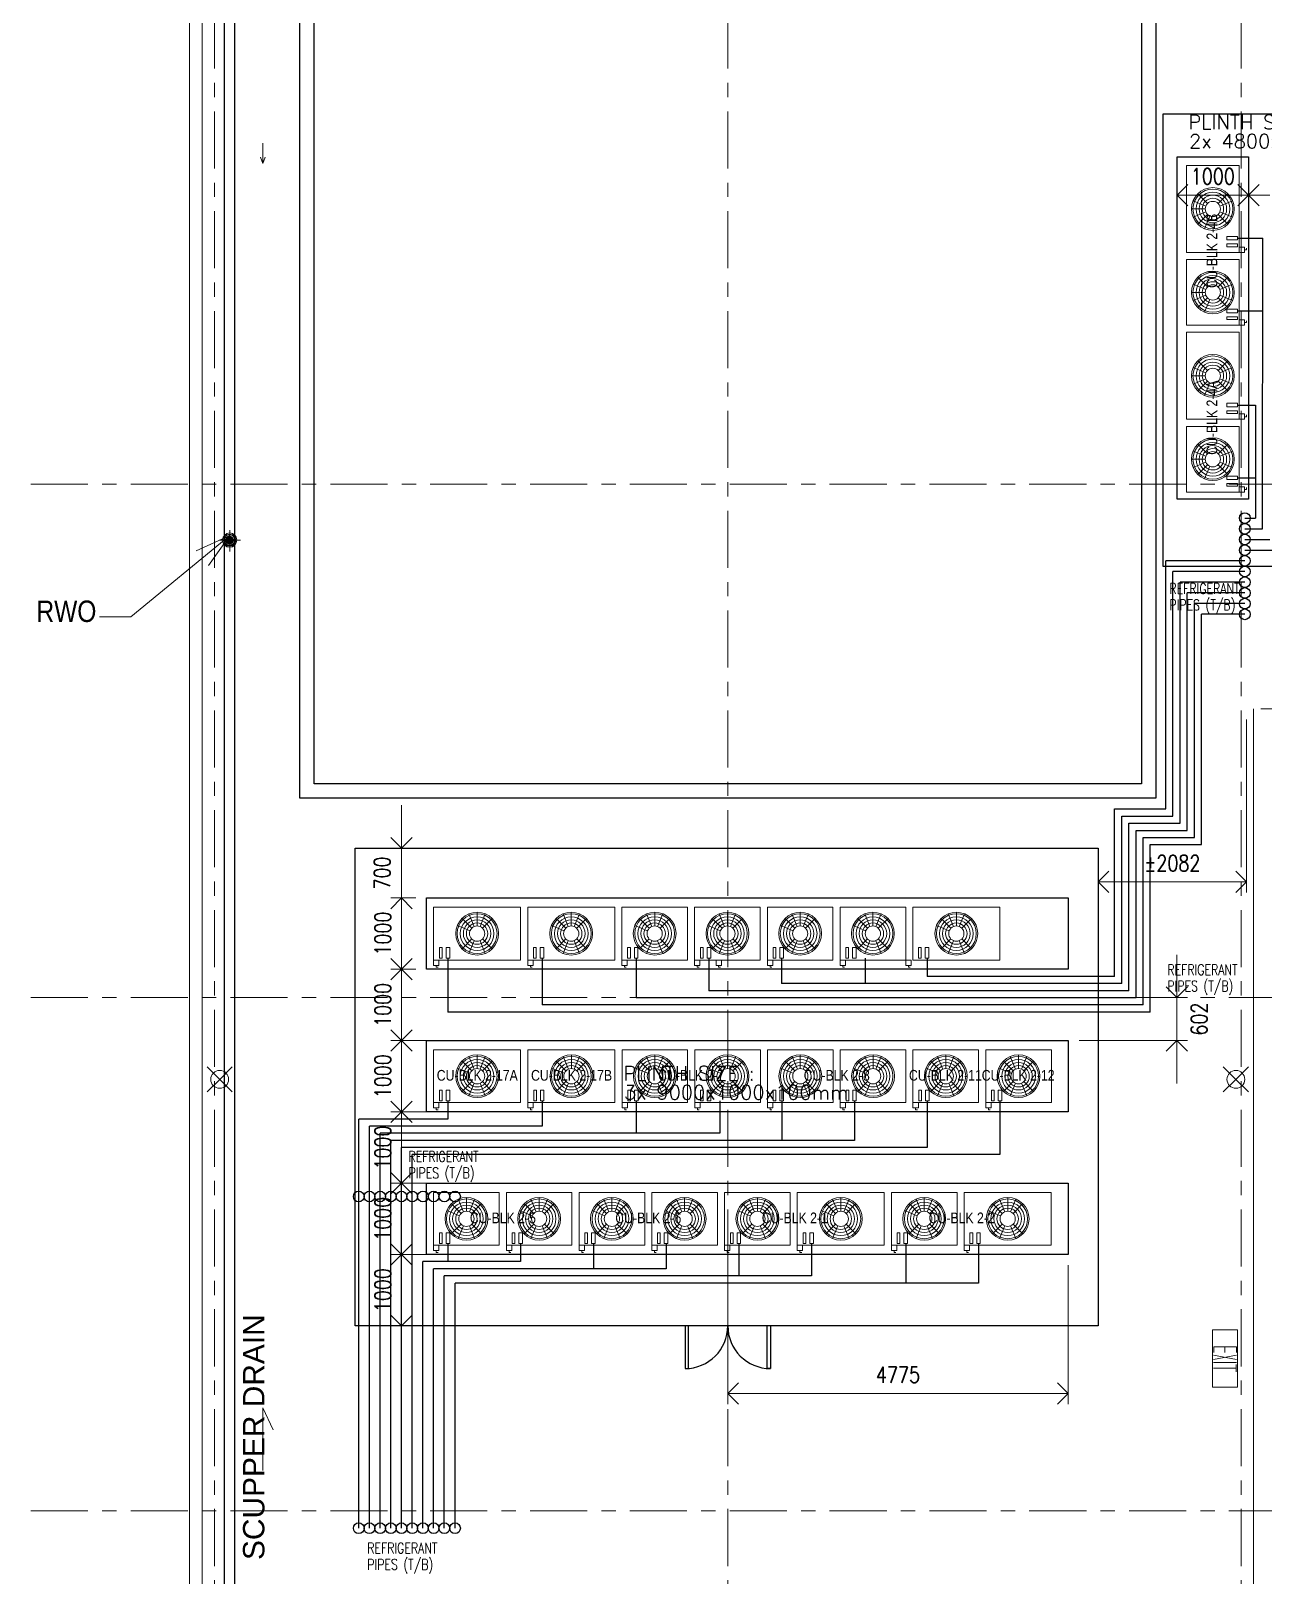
# Model space of a CAD drawing. Header units: millimetres. Extents: x 401980 to 1130603, y 21610 to 442280.
# Drawn here: x 910592 to 927884, y 111208 to 132878 of the extents above; entities that cross this region are included whole.
import ezdxf
from ezdxf.lldxf.tags import DXFTag

# ---------------------------------------------------------------- set-up
doc = ezdxf.new("R2010")
doc.units = ezdxf.units.MM
doc.header["$LTSCALE"] = 100
doc.linetypes.add('IDA - Grid Line', pattern=[14, 8, -2, 2, -2])
doc.linetypes.add('IDA - Hidden 2-1', pattern=[750, 500, -250])
for name, color, linetype, lineweight in [('A-_ANOT----_A', 8, 'Continuous', 9), ('A-_ANOT----_A-2', 8, 'Continuous', 25), ('A-_ANOTTEXT_T', 8, 'Continuous', 9), ('A-_DETA----_E-2', 8, 'Continuous', 9), ('A-_DETA----_E-4', 8, 'IDA - Hidden 2-1', 9), ('A-_DETA----_ED-1', 8, 'Continuous', 9), ('A-_FLOR----_E', 8, 'Continuous', 9), ('A-_GENM----_M-9', 8, 'Continuous', 9), ('A-_WALL----_E', 8, 'Continuous', 9), ('E-_LIGT----_E', 8, 'Continuous', 9), ('M-_SANIFIXR_E', 8, 'Continuous', 9), ('M-_WATR----_E', 8, 'Continuous', 9), ('M-_WATR----_E-1', 8, 'Continuous', 9), ('M-ACMV TEXT', 8, 'Continuous', 5), ('M-ACMV_Control Panel', 8, 'Continuous', 20), ('S-_ANOTGRID_E-1', 8, 'IDA - Grid Line', 9)]:
    doc.layers.add(name, color=color, linetype=linetype, lineweight=lineweight)
for name, color, linetype in [('E-P-Iso-DB', 1, 'Continuous'), ('FENCE LINE', 8, 'S-FENCE'), ('M-_ACON-MVEN-_N', 8, 'Continuous'), ('M-ACMV_Condensing Unit', 8, 'Continuous'), ('M-ACMV_Plinth', 5, 'Continuous'), ('M-ACMV_Ref Pipe', 134, '500-1-RP')]:
    doc.layers.add(name, color=color, linetype=linetype)
doc.styles.add('Arial Narrow', font='ARIALN.TTF', dxfattribs={"height": 250})
doc.styles.add('Arial Narrow_1', font='ARIALN.TTF', dxfattribs={"height": 90})
doc.styles.add('Arial_3', font='arial.ttf', dxfattribs={"height": 200})
doc.styles.add('ROMANS', font='romans', dxfattribs={"width": 0.75})
doc.styles.add('TITLE BLOCK$0$TB TXT', font='romans.shx')
doc.styles.add('TW_Romans', font='romans.shx', dxfattribs={"width": 0.8})
doc.linetypes.add('500-1-RP', pattern='A,0.75,-0.5,0.75,-0.5,0.75,-0.5,0.75,-1.7,["RP",Standard,S=1,R=0,X=-1,Y=-0.5],-1.7', length=7.9)
tags = doc.linetypes.add('S-FENCE', pattern='A,0.3,-0.1,["/",Standard,S=0.1,R=0,X=-0.05,Y=-0.05],-0.1', length=0.5).pattern_tags.tags
tags[15:16] = [DXFTag(74, 4), DXFTag(75, 0), DXFTag(340, '0'), DXFTag(46, 1.0), DXFTag(50, 0.0), DXFTag(44, 0.0), DXFTag(45, 0.0)]
tags[4:5] = [DXFTag(74, 4), DXFTag(75, 0), DXFTag(340, '0'), DXFTag(46, 1.0), DXFTag(50, 0.0), DXFTag(44, 0.0), DXFTag(45, 0.0)]

# ---------------------------------------------------------------- blocks, each defined once
blk = doc.blocks.new('_Open90')
at = {"color": 0, "linetype": 'ByBlock', "lineweight": -2}
for p, q in [((0, 0), (-1, 0)), ((-0.5, 0.5), (0, 0)), ((0, 0), (-0.5, -0.5))]:
    blk.add_line(p, q, dxfattribs=at)
blk = doc.blocks.new('Archi 3')
at = {"color": 8}
for p, q in [((913301, 184202), (913301, 104852)), ((913451, 104852), (913451, 184202)), ((914362, 122120), (914362, 171966)), ((926366, 171966), (926366, 122120)), ((914562, 122320), (914562, 171766)), ((926166, 171766), (926166, 122320)), ((926166, 122320), (914562, 122320)), ((926366, 122120), (914362, 122120))]:
    blk.add_line(p, q, dxfattribs=at)
at = {"layer": 'A-_ANOT----_A-2', "color": 8, "lineweight": 13}
for p, q in [((926666, 130961), (926666, 130426)), ((927666, 131061), (927666, 130426)), ((927666, 131061), (927666, 130426)), ((926966, 130576), (927366, 130576)), ((927839, 123371), (928877, 123371)), ((927639, 123221), (927639, 120793)), ((915790, 121718), (915790, 122018)), ((915989, 121418), (915640, 121418)), ((915790, 120718), (915790, 121418)), ((925557, 120521), (925557, 121093)), ((927339, 120943), (925857, 120943)), ((915989, 120718), (915640, 120718)), ((915989, 120718), (915640, 120718)), ((915790, 120418), (915790, 120018)), ((915790, 120418), (915790, 120118)), ((926662, 119621), (926662, 119921)), ((915989, 119718), (915640, 119718)), ((915989, 119718), (915640, 119718)), ((915790, 119418), (915790, 119018)), ((923132, 119321), (926812, 119321)), ((926662, 118718), (926662, 119321)), ((916139, 118718), (915640, 118718)), ((916139, 118718), (915640, 118718)), ((925289, 118718), (926812, 118718)), ((915790, 118418), (915790, 118018)), ((926662, 118418), (926662, 118118)), ((916139, 117718), (915640, 117718)), ((916139, 117718), (915640, 117718)), ((915790, 117418), (915790, 117018)), ((916139, 116718), (915640, 116718)), ((916139, 116718), (915640, 116718)), ((915790, 116418), (915790, 116018)), ((916139, 115718), (915640, 115718)), ((915989, 115718), (915640, 115718)), ((920364, 115568), (920364, 113619)), ((925139, 115568), (925139, 113619)), ((915790, 115418), (915790, 115018)), ((915989, 114718), (915640, 114718)), ((924839, 113769), (920664, 113769))]:
    blk.add_line(p, q, dxfattribs=at)
at = {"layer": 'A-_ANOTTEXT_T', "color": 8}
for p, q in [((913382, 125802), (911991, 124662)), ((913382, 125802), (911991, 124662)), ((913382, 125802), (912910, 125588)), ((913382, 125802), (912910, 125588)), ((913382, 125802), (913080, 125381)), ((913382, 125802), (913080, 125381)), ((911991, 124662), (911556, 124662)), ((911991, 124662), (911556, 124662))]:
    blk.add_line(p, q, dxfattribs=at)
at = {"layer": 'A-_DETA----_E-2', "color": 8}
blk.add_circle((913380, 125737), 100, dxfattribs=at)
blk.add_circle((913380, 125737), 100, dxfattribs=at)
at = {"layer": 'A-_DETA----_E-4', "color": 8}
for q in [(913843, 112689), (913987, 113261)]:
    blk.add_line((913843, 113569), q, dxfattribs=at)
blk.add_circle((913376, 125739), 75, dxfattribs=at)
blk.add_circle((913376, 125739), 75, dxfattribs=at)
at = {"layer": 'A-_DETA----_ED-1', "color": 8}
for p, q in [((913062, 118351), (913239, 118174)), ((913416, 118351), (913239, 118174)), ((927312, 118351), (927489, 118174)), ((927666, 118351), (927489, 118174)), ((913062, 117997), (913239, 118174)), ((913416, 117997), (913239, 118174)), ((927312, 117997), (927489, 118174)), ((927666, 117997), (927489, 118174)), ((927496, 114423), (927178, 114423)), ((927178, 114423), (927178, 114343)), ((927336, 114343), (927336, 114423)), ((927496, 114343), (927496, 114423)), ((927498, 114308), (927173, 114245)), ((927498, 114245), (927173, 114308)), ((927498, 114204), (927173, 114204)), ((927495, 114124), (927173, 114124)), ((927495, 114074), (927495, 114174))]:
    blk.add_line(p, q, dxfattribs=at)
for centre in [(913239, 118174), (927489, 118174)]:
    blk.add_circle(centre, 125, dxfattribs=at)
at = {"layer": 'A-_FLOR----_E', "color": 8}
for p, q in [((913300, 125662), (913300, 125812)), ((913300, 125812), (913450, 125812)), ((913300, 125662), (913300, 125812)), ((913300, 125812), (913450, 125812)), ((913450, 125662), (913300, 125662)), ((913450, 125662), (913300, 125662))]:
    blk.add_line(p, q, dxfattribs=at)
at = {"layer": 'A-_GENM----_M-9', "color": 8}
for p, q in [((913844, 131306), (913844, 131021)), ((913844, 131306), (913844, 131021)), ((913844, 131021), (913812, 131107)), ((913844, 131021), (913812, 131107)), ((913844, 131021), (913876, 131107)), ((913844, 131021), (913876, 131107))]:
    blk.add_line(p, q, dxfattribs=at)
at = {"layer": 'A-_WALL----_E', "color": 8}
for p, q in [((912814, 104646), (912814, 184396)), ((912994, 184246), (912994, 104796)), ((927734, 104796), (927734, 123371)), ((927839, 123371), (931714, 123371))]:
    blk.add_line(p, q, dxfattribs=at)
at = {"layer": 'E-_LIGT----_E', "color": 8}
for p, q in [((927161, 114659), (927511, 114659)), ((927161, 113859), (927161, 114659)), ((927511, 114659), (927511, 113859)), ((927511, 113859), (927161, 113859))]:
    blk.add_line(p, q, dxfattribs=at)
at = {"layer": 'FENCE LINE', "color": 8, "ltscale": 2500}
for p, q in [((930266, 131711), (926466, 131711)), ((926466, 131711), (926466, 125371)), ((926466, 125371), (930266, 125371)), ((915139, 121418), (925557, 121418)), ((915139, 114718), (915139, 121418)), ((925557, 121418), (925557, 114718)), ((925557, 114718), (915139, 114718))]:
    blk.add_line(p, q, dxfattribs=at)
at = {"layer": 'FENCE LINE', "color": 8}
for p, q in [((919764, 114718), (919764, 114118)), ((919814, 114118), (919814, 114718)), ((920914, 114118), (920914, 114718)), ((920964, 114718), (920964, 114118)), ((919764, 114118), (919814, 114118)), ((920964, 114118), (920914, 114118))]:
    blk.add_line(p, q, dxfattribs=at)
for centre, start, end in [((919764, 114718), 270, 0), ((920964, 114718), 180, 270)]:
    blk.add_arc(centre, 600, start, end, dxfattribs=at)
at = {"layer": 'M-_ACON-MVEN-_N', "color": 8, "linetype": 'ByBlock', "lineweight": 0, "ltscale": 100}
for p, q in [((927536, 129671), (926796, 129671)), ((926796, 129671), (926796, 128751)), ((927536, 129671), (927536, 128751)), ((926953, 129423), (927090, 129287)), ((927241, 129287), (927378, 129423)), ((926866, 129211), (927058, 129211)), ((926888, 129326), (927067, 129252)), ((927067, 129170), (926888, 129096)), ((927443, 129326), (927265, 129252)), ((927265, 129170), (927443, 129096)), ((926953, 128999), (927090, 129135)), ((927051, 128934), (927125, 129112)), ((927241, 129135), (927378, 128999)), ((927536, 128751), (926796, 128751)), ((927536, 127331), (926796, 127331)), ((926796, 127331), (926796, 126411)), ((927536, 127331), (927536, 126411)), ((926953, 127083), (927090, 126947)), ((927241, 126947), (927378, 127083)), ((926866, 126871), (927058, 126871)), ((926888, 126986), (927067, 126912)), ((927067, 126830), (926888, 126756)), ((926953, 126659), (927090, 126795)), ((927241, 126795), (927378, 126659)), ((927443, 126986), (927265, 126912)), ((927265, 126830), (927443, 126756)), ((927051, 126594), (927125, 126772)), ((927536, 126411), (926796, 126411)), ((919799, 120588), (918879, 120588)), ((918879, 119848), (918879, 120588)), ((919298, 120317), (919224, 120496)), ((919339, 120518), (919339, 120326)), ((919454, 120496), (919380, 120317)), ((919799, 119848), (919799, 120588)), ((920819, 120588), (919899, 120588)), ((919899, 119848), (919899, 120588)), ((920318, 120317), (920244, 120496)), ((920359, 120518), (920359, 120326)), ((920474, 120496), (920400, 120317)), ((920819, 119848), (920819, 120588)), ((921839, 120588), (920919, 120588)), ((920919, 119848), (920919, 120588)), ((921338, 120317), (921264, 120496)), ((921379, 120518), (921379, 120326)), ((921494, 120496), (921420, 120317)), ((921839, 119848), (921839, 120588)), ((922859, 120588), (921939, 120588)), ((921939, 119848), (921939, 120588)), ((922358, 120317), (922284, 120496)), ((922399, 120518), (922399, 120326)), ((922514, 120496), (922440, 120317)), ((922859, 119848), (922859, 120588)), ((919062, 120333), (919240, 120259)), ((919127, 120431), (919263, 120294)), ((919551, 120431), (919415, 120294)), ((920082, 120333), (920260, 120259)), ((920147, 120431), (920283, 120294)), ((920571, 120431), (920435, 120294)), ((921102, 120333), (921280, 120259)), ((921167, 120431), (921303, 120294)), ((921591, 120431), (921455, 120294)), ((922122, 120333), (922300, 120259)), ((922187, 120431), (922323, 120294)), ((922611, 120431), (922475, 120294)), ((919263, 120143), (919127, 120006)), ((919298, 120119), (919224, 119941)), ((919454, 119941), (919380, 120119)), ((919415, 120143), (919551, 120006)), ((920283, 120143), (920147, 120006)), ((920318, 120119), (920244, 119941)), ((920474, 119941), (920400, 120119)), ((920435, 120143), (920571, 120006)), ((921303, 120143), (921167, 120006)), ((921338, 120119), (921264, 119941)), ((921494, 119941), (921420, 120119)), ((921455, 120143), (921591, 120006)), ((922323, 120143), (922187, 120006)), ((922358, 120119), (922284, 119941)), ((922514, 119941), (922440, 120119)), ((922475, 120143), (922611, 120006)), ((919799, 119848), (918879, 119848)), ((920819, 119848), (919899, 119848)), ((921839, 119848), (920919, 119848)), ((922859, 119848), (921939, 119848)), ((919801, 118588), (918881, 118588)), ((918881, 117848), (918881, 118588)), ((919801, 117848), (919801, 118588)), ((920821, 118588), (919901, 118588)), ((919901, 117848), (919901, 118588)), ((920821, 117848), (920821, 118588)), ((921841, 118588), (920921, 118588)), ((920921, 117848), (920921, 118588)), ((921841, 117848), (921841, 118588)), ((922861, 118588), (921941, 118588)), ((921941, 117848), (921941, 118588)), ((922861, 117848), (922861, 118588)), ((923881, 118588), (922961, 118588)), ((922961, 117848), (922961, 118588)), ((923881, 117848), (923881, 118588)), ((924901, 118588), (923981, 118588)), ((923981, 117848), (923981, 118588)), ((924901, 117848), (924901, 118588)), ((919064, 118333), (919242, 118259)), ((919129, 118431), (919265, 118294)), ((919300, 118317), (919226, 118496)), ((919341, 118518), (919341, 118326)), ((919456, 118496), (919382, 118317)), ((919553, 118431), (919417, 118294)), ((920084, 118333), (920262, 118259)), ((920149, 118431), (920285, 118294)), ((920320, 118317), (920246, 118496)), ((920361, 118518), (920361, 118326)), ((920476, 118496), (920402, 118317)), ((920573, 118431), (920437, 118294)), ((921104, 118333), (921282, 118259)), ((921169, 118431), (921305, 118294)), ((921340, 118317), (921266, 118496)), ((921381, 118518), (921381, 118326)), ((921496, 118496), (921422, 118317)), ((921593, 118431), (921457, 118294)), ((922124, 118333), (922302, 118259)), ((922189, 118431), (922325, 118294)), ((922360, 118317), (922286, 118496)), ((922401, 118518), (922401, 118326)), ((922516, 118496), (922442, 118317)), ((922613, 118431), (922477, 118294)), ((923144, 118333), (923322, 118259)), ((923209, 118431), (923345, 118294)), ((923380, 118317), (923306, 118496)), ((923421, 118518), (923421, 118326)), ((923536, 118496), (923462, 118317)), ((923633, 118431), (923497, 118294)), ((924164, 118333), (924342, 118259)), ((924229, 118431), (924365, 118294)), ((924400, 118317), (924326, 118496)), ((924441, 118518), (924441, 118326)), ((924556, 118496), (924482, 118317)), ((924653, 118431), (924517, 118294)), ((919265, 118143), (919129, 118006)), ((919300, 118119), (919226, 117941)), ((919456, 117941), (919382, 118119)), ((919417, 118143), (919553, 118006)), ((920285, 118143), (920149, 118006)), ((920320, 118119), (920246, 117941)), ((920476, 117941), (920402, 118119)), ((920437, 118143), (920573, 118006)), ((921305, 118143), (921169, 118006)), ((921340, 118119), (921266, 117941)), ((921496, 117941), (921422, 118119)), ((921457, 118143), (921593, 118006)), ((922325, 118143), (922189, 118006)), ((922360, 118119), (922286, 117941)), ((922516, 117941), (922442, 118119)), ((922477, 118143), (922613, 118006)), ((923345, 118143), (923209, 118006)), ((923380, 118119), (923306, 117941)), ((923536, 117941), (923462, 118119)), ((923497, 118143), (923633, 118006)), ((924365, 118143), (924229, 118006)), ((924400, 118119), (924326, 117941)), ((924556, 117941), (924482, 118119)), ((924517, 118143), (924653, 118006)), ((919801, 117848), (918881, 117848)), ((920821, 117848), (919901, 117848)), ((921841, 117848), (920921, 117848)), ((922861, 117848), (921941, 117848)), ((923881, 117848), (922961, 117848)), ((924901, 117848), (923981, 117848)), ((917159, 116588), (916239, 116588)), ((916239, 115848), (916239, 116588)), ((916487, 116431), (916623, 116294)), ((916658, 116317), (916584, 116496)), ((916699, 116518), (916699, 116326)), ((916814, 116496), (916740, 116317)), ((916911, 116431), (916775, 116294)), ((917159, 115848), (917159, 116588)), ((918179, 116588), (917259, 116588)), ((917259, 115848), (917259, 116588)), ((917507, 116431), (917643, 116294)), ((917678, 116317), (917604, 116496)), ((917719, 116518), (917719, 116326)), ((917834, 116496), (917760, 116317)), ((917931, 116431), (917795, 116294)), ((918179, 115848), (918179, 116588)), ((919199, 116588), (918279, 116588)), ((918279, 115848), (918279, 116588)), ((918527, 116431), (918663, 116294)), ((918698, 116317), (918624, 116496)), ((918739, 116518), (918739, 116326)), ((918854, 116496), (918780, 116317)), ((918951, 116431), (918815, 116294)), ((919199, 115848), (919199, 116588)), ((920219, 116588), (919299, 116588)), ((919299, 115848), (919299, 116588)), ((919547, 116431), (919683, 116294)), ((919718, 116317), (919644, 116496)), ((919759, 116518), (919759, 116326)), ((919874, 116496), (919800, 116317)), ((919971, 116431), (919835, 116294)), ((920219, 115848), (920219, 116588)), ((921239, 116588), (920319, 116588)), ((920319, 115848), (920319, 116588)), ((920567, 116431), (920703, 116294)), ((920738, 116317), (920664, 116496)), ((920779, 116518), (920779, 116326)), ((920894, 116496), (920820, 116317)), ((920991, 116431), (920855, 116294)), ((921239, 115848), (921239, 116588)), ((923579, 116588), (922659, 116588)), ((922659, 115848), (922659, 116588)), ((922907, 116431), (923043, 116294)), ((923078, 116317), (923004, 116496)), ((923119, 116518), (923119, 116326)), ((923234, 116496), (923160, 116317)), ((923331, 116431), (923195, 116294)), ((923579, 115848), (923579, 116588)), ((916422, 116333), (916600, 116259)), ((917442, 116333), (917620, 116259)), ((918462, 116333), (918640, 116259)), ((919482, 116333), (919660, 116259)), ((920502, 116333), (920680, 116259)), ((922842, 116333), (923020, 116259)), ((916623, 116143), (916487, 116006)), ((916658, 116119), (916584, 115941)), ((916814, 115941), (916740, 116119)), ((916775, 116143), (916911, 116006)), ((917643, 116143), (917507, 116006)), ((917678, 116119), (917604, 115941)), ((917834, 115941), (917760, 116119)), ((917795, 116143), (917931, 116006)), ((918663, 116143), (918527, 116006)), ((918698, 116119), (918624, 115941)), ((918854, 115941), (918780, 116119)), ((918815, 116143), (918951, 116006)), ((919683, 116143), (919547, 116006)), ((919718, 116119), (919644, 115941)), ((919874, 115941), (919800, 116119)), ((919835, 116143), (919971, 116006)), ((920703, 116143), (920567, 116006)), ((920738, 116119), (920664, 115941)), ((920894, 115941), (920820, 116119)), ((920855, 116143), (920991, 116006)), ((923043, 116143), (922907, 116006)), ((923078, 116119), (923004, 115941)), ((923234, 115941), (923160, 116119)), ((923195, 116143), (923331, 116006)), ((917159, 115848), (916239, 115848)), ((918179, 115848), (917259, 115848)), ((919199, 115848), (918279, 115848)), ((920219, 115848), (919299, 115848)), ((921239, 115848), (920319, 115848)), ((923579, 115848), (922659, 115848))]:
    blk.add_line(p, q, dxfattribs=at)
at = {"layer": 'M-_ACON-MVEN-_N', "color": 8, "lineweight": 0}
for points in [[(927361, 128976), (927511, 128976), (927511, 128926), (927361, 128926)], [(927361, 128870), (927511, 128870), (927511, 128832), (927361, 128832)], [(927361, 126636), (927511, 126636), (927511, 126586), (927361, 126586)], [(927361, 126530), (927511, 126530), (927511, 126492), (927361, 126492)], [(918998, 120023), (918998, 119873), (918960, 119873), (918960, 120023)], [(919104, 120023), (919104, 119873), (919054, 119873), (919054, 120023)], [(920018, 120023), (920018, 119873), (919980, 119873), (919980, 120023)], [(920124, 120023), (920124, 119873), (920074, 119873), (920074, 120023)], [(921038, 120023), (921038, 119873), (921000, 119873), (921000, 120023)], [(921144, 120023), (921144, 119873), (921094, 119873), (921094, 120023)], [(922058, 120023), (922058, 119873), (922020, 119873), (922020, 120023)], [(922164, 120023), (922164, 119873), (922114, 119873), (922114, 120023)], [(919000, 118023), (919000, 117873), (918962, 117873), (918962, 118023)], [(919106, 118023), (919106, 117873), (919056, 117873), (919056, 118023)], [(920020, 118023), (920020, 117873), (919982, 117873), (919982, 118023)], [(920126, 118023), (920126, 117873), (920076, 117873), (920076, 118023)], [(921040, 118023), (921040, 117873), (921002, 117873), (921002, 118023)], [(921146, 118023), (921146, 117873), (921096, 117873), (921096, 118023)], [(922060, 118023), (922060, 117873), (922022, 117873), (922022, 118023)], [(922166, 118023), (922166, 117873), (922116, 117873), (922116, 118023)], [(923080, 118023), (923080, 117873), (923042, 117873), (923042, 118023)], [(923186, 118023), (923186, 117873), (923136, 117873), (923136, 118023)], [(924100, 118023), (924100, 117873), (924062, 117873), (924062, 118023)], [(924206, 118023), (924206, 117873), (924156, 117873), (924156, 118023)], [(916358, 116023), (916358, 115873), (916320, 115873), (916320, 116023)], [(916464, 116023), (916464, 115873), (916414, 115873), (916414, 116023)], [(917378, 116023), (917378, 115873), (917340, 115873), (917340, 116023)], [(917484, 116023), (917484, 115873), (917434, 115873), (917434, 116023)], [(918398, 116023), (918398, 115873), (918360, 115873), (918360, 116023)], [(918504, 116023), (918504, 115873), (918454, 115873), (918454, 116023)], [(919418, 116023), (919418, 115873), (919380, 115873), (919380, 116023)], [(919524, 116023), (919524, 115873), (919474, 115873), (919474, 116023)], [(920438, 116023), (920438, 115873), (920400, 115873), (920400, 116023)], [(920544, 116023), (920544, 115873), (920494, 115873), (920494, 116023)], [(922778, 116023), (922778, 115873), (922740, 115873), (922740, 116023)], [(922884, 116023), (922884, 115873), (922834, 115873), (922834, 116023)]]:
    blk.add_lwpolyline(points, close=True, dxfattribs=at)
at = {"layer": 'M-_ACON-MVEN-_N', "color": 8, "linetype": 'ByBlock', "lineweight": 0, "ltscale": 100}
for centre, radius in [((927166, 129211), 300), ((927166, 129211), 279), ((927166, 129211), 236), ((927166, 129211), 193), ((927166, 129211), 193), ((927166, 129211), 150), ((927166, 129211), 107), ((927166, 126871), 300), ((927166, 126871), 279), ((927166, 126871), 236), ((927166, 126871), 193), ((927166, 126871), 193), ((927166, 126871), 150), ((927166, 126871), 107), ((919339, 120218), 300), ((919339, 120218), 279), ((920359, 120218), 300), ((920359, 120218), 279), ((921379, 120218), 300), ((921379, 120218), 279), ((922399, 120218), 300), ((922399, 120218), 279), ((919339, 120218), 236), ((919339, 120218), 193), ((919339, 120218), 193), ((919339, 120218), 150), ((919339, 120218), 107), ((920359, 120218), 236), ((920359, 120218), 193), ((920359, 120218), 193), ((920359, 120218), 150), ((920359, 120218), 107), ((921379, 120218), 236), ((921379, 120218), 193), ((921379, 120218), 193), ((921379, 120218), 150), ((921379, 120218), 107), ((922399, 120218), 236), ((922399, 120218), 193), ((922399, 120218), 193), ((922399, 120218), 150), ((922399, 120218), 107), ((919341, 118218), 300), ((919341, 118218), 279), ((919341, 118218), 236), ((919341, 118218), 193), ((919341, 118218), 193), ((919341, 118218), 150), ((919341, 118218), 107), ((920361, 118218), 300), ((920361, 118218), 279), ((920361, 118218), 236), ((920361, 118218), 193), ((920361, 118218), 193), ((920361, 118218), 150), ((920361, 118218), 107), ((921381, 118218), 300), ((921381, 118218), 279), ((921381, 118218), 236), ((921381, 118218), 193), ((921381, 118218), 193), ((921381, 118218), 150), ((921381, 118218), 107), ((922401, 118218), 300), ((922401, 118218), 279), ((922401, 118218), 236), ((922401, 118218), 193), ((922401, 118218), 193), ((922401, 118218), 150), ((922401, 118218), 107), ((923421, 118218), 300), ((923421, 118218), 279), ((923421, 118218), 236), ((923421, 118218), 193), ((923421, 118218), 193), ((923421, 118218), 150), ((923421, 118218), 107), ((924441, 118218), 300), ((924441, 118218), 279), ((924441, 118218), 236), ((924441, 118218), 193), ((924441, 118218), 193), ((924441, 118218), 150), ((924441, 118218), 107), ((916699, 116218), 300), ((916699, 116218), 279), ((916699, 116218), 236), ((916699, 116218), 193), ((916699, 116218), 193), ((917719, 116218), 300), ((917719, 116218), 279), ((917719, 116218), 236), ((917719, 116218), 193), ((917719, 116218), 193), ((918739, 116218), 300), ((918739, 116218), 279), ((918739, 116218), 236), ((918739, 116218), 193), ((918739, 116218), 193), ((919759, 116218), 300), ((919759, 116218), 279), ((919759, 116218), 236), ((919759, 116218), 193), ((919759, 116218), 193), ((920779, 116218), 300), ((920779, 116218), 279), ((920779, 116218), 236), ((920779, 116218), 193), ((920779, 116218), 193), ((923119, 116218), 300), ((923119, 116218), 279), ((923119, 116218), 236), ((923119, 116218), 193), ((923119, 116218), 193), ((916699, 116218), 150), ((916699, 116218), 107), ((917719, 116218), 150), ((917719, 116218), 107), ((918739, 116218), 150), ((918739, 116218), 107), ((919759, 116218), 150), ((919759, 116218), 107), ((920779, 116218), 150), ((920779, 116218), 107), ((923119, 116218), 150), ((923119, 116218), 107)]:
    blk.add_circle(centre, radius, dxfattribs=at)
at = {"layer": 'M-_SANIFIXR_E', "color": 8}
for p, q in [((913300, 125662), (913300, 125812)), ((913300, 125812), (913450, 125812)), ((913300, 125662), (913300, 125812)), ((913300, 125812), (913450, 125812)), ((913429, 125749), (913442, 125749)), ((913429, 125749), (913442, 125749)), ((913442, 125724), (913429, 125724)), ((913442, 125724), (913429, 125724)), ((913442, 125749), (913442, 125724)), ((913442, 125749), (913442, 125724)), ((913450, 125662), (913300, 125662)), ((913450, 125662), (913300, 125662))]:
    blk.add_line(p, q, dxfattribs=at)
for centre in [(913330, 125737), (913330, 125737), (913331, 125748), (913331, 125748), (913331, 125726), (913331, 125726), (913336, 125760), (913336, 125760), (913336, 125714), (913336, 125714), (913342, 125737), (913342, 125737), (913343, 125769), (913343, 125769), (913343, 125705), (913343, 125705), (913345, 125749), (913345, 125749), (913345, 125724), (913345, 125724), (913352, 125776), (913352, 125776), (913352, 125760), (913352, 125760), (913352, 125714), (913352, 125714), (913352, 125698), (913352, 125698), (913355, 125737), (913355, 125737), (913361, 125751), (913361, 125751), (913361, 125723), (913361, 125723), (913363, 125767), (913363, 125767), (913363, 125707), (913363, 125707), (913364, 125780), (913364, 125780), (913364, 125693), (913364, 125693), (913370, 125742), (913370, 125742), (913370, 125732), (913370, 125732), (913375, 125782), (913375, 125782), (913375, 125769), (913375, 125769), (913375, 125757), (913375, 125757), (913375, 125717), (913375, 125717), (913375, 125704), (913375, 125704), (913375, 125692), (913375, 125692), (913380, 125742), (913380, 125742), (913380, 125732), (913380, 125732), (913386, 125780), (913386, 125780), (913386, 125693), (913386, 125693), (913387, 125767), (913387, 125767), (913387, 125707), (913387, 125707), (913389, 125751), (913389, 125751), (913389, 125723), (913389, 125723), (913395, 125737), (913395, 125737), (913398, 125776), (913398, 125776), (913398, 125760), (913398, 125760), (913398, 125714), (913398, 125714), (913398, 125698), (913398, 125698), (913405, 125749), (913405, 125749), (913405, 125724), (913405, 125724), (913407, 125769), (913407, 125769), (913407, 125737), (913407, 125737), (913407, 125705), (913407, 125705), (913414, 125760), (913414, 125760), (913414, 125714), (913414, 125714), (913419, 125748), (913419, 125748), (913419, 125726), (913419, 125726), (913420, 125737), (913420, 125737)]:
    blk.add_circle(centre, 5, dxfattribs=at)
for centre, radius, start, end in [((913320, 125737), 12.5, 83.475, 276.525), ((913320, 125737), 12.5, 83.475, 276.525), ((913375, 125737), 55, 13.1366, 166.95), ((913375, 125737), 55, 13.1366, 166.95), ((913375, 125737), 55, 193.05, 346.8634), ((913375, 125737), 55, 193.05, 346.8634)]:
    blk.add_arc(centre, radius, start, end, dxfattribs=at)
at = {"layer": 'M-_WATR----_E', "color": 8}
for p, q in [((913230, 125734), (913530, 125734)), ((913230, 125734), (913530, 125734)), ((913380, 125876), (913380, 125576)), ((913380, 125876), (913380, 125576))]:
    blk.add_line(p, q, dxfattribs=at)
at = {"layer": 'M-_WATR----_E-1', "color": 8}
for start, end in [(0, 180), (0, 180), (180, 0), (180, 0)]:
    blk.add_arc((913380, 125734), 84.1, start, end, dxfattribs=at)
at = {"layer": 'M-ACMV_Condensing Unit', "color": 8, "linetype": 'ByBlock', "lineweight": 0, "ltscale": 100}
for p, q in [((927536, 130991), (926796, 130991)), ((926796, 130991), (926796, 129771)), ((927536, 130991), (927536, 129771)), ((926888, 130496), (927067, 130422)), ((926953, 130593), (927090, 130457)), ((927241, 130457), (927378, 130593)), ((927443, 130496), (927265, 130422)), ((926866, 130381), (927058, 130381)), ((927067, 130340), (926888, 130266)), ((926953, 130169), (927090, 130305)), ((927051, 130104), (927125, 130282)), ((927241, 130305), (927378, 130169)), ((927265, 130340), (927443, 130266)), ((927536, 129771), (926796, 129771)), ((927536, 128651), (926796, 128651)), ((926796, 128651), (926796, 127431)), ((927536, 128651), (927536, 127431)), ((926888, 128156), (927067, 128082)), ((926953, 128253), (927090, 128117)), ((927241, 128117), (927378, 128253)), ((927443, 128156), (927265, 128082)), ((926866, 128041), (927058, 128041)), ((927067, 128000), (926888, 127926)), ((926953, 127829), (927090, 127965)), ((927051, 127764), (927125, 127942)), ((927241, 127965), (927378, 127829)), ((927265, 128000), (927443, 127926)), ((927536, 127431), (926796, 127431)), ((917459, 120588), (916239, 120588)), ((916239, 119848), (916239, 120588)), ((916808, 120317), (916734, 120496)), ((916849, 120518), (916849, 120326)), ((916964, 120496), (916890, 120317)), ((917459, 119848), (917459, 120588)), ((918779, 120588), (917559, 120588)), ((917559, 119848), (917559, 120588)), ((918128, 120317), (918054, 120496)), ((918169, 120518), (918169, 120326)), ((918284, 120496), (918210, 120317)), ((918779, 119848), (918779, 120588)), ((924179, 120588), (922959, 120588)), ((922959, 119848), (922959, 120588)), ((923528, 120317), (923454, 120496)), ((923569, 120518), (923569, 120326)), ((923684, 120496), (923610, 120317)), ((924179, 119848), (924179, 120588)), ((916572, 120333), (916750, 120259)), ((916637, 120431), (916773, 120294)), ((917061, 120431), (916925, 120294)), ((917892, 120333), (918070, 120259)), ((917957, 120431), (918093, 120294)), ((918381, 120431), (918245, 120294)), ((923292, 120333), (923470, 120259)), ((923357, 120431), (923493, 120294)), ((923781, 120431), (923645, 120294)), ((916773, 120143), (916637, 120006)), ((916808, 120119), (916734, 119941)), ((916964, 119941), (916890, 120119)), ((916925, 120143), (917061, 120006)), ((918093, 120143), (917957, 120006)), ((918128, 120119), (918054, 119941)), ((918284, 119941), (918210, 120119)), ((918245, 120143), (918381, 120006)), ((923493, 120143), (923357, 120006)), ((923528, 120119), (923454, 119941)), ((923684, 119941), (923610, 120119)), ((923645, 120143), (923781, 120006)), ((917459, 119848), (916239, 119848)), ((918779, 119848), (917559, 119848)), ((924179, 119848), (922959, 119848)), ((917459, 118588), (916239, 118588)), ((916239, 117848), (916239, 118588)), ((917459, 117848), (917459, 118588)), ((918781, 118588), (917561, 118588)), ((917561, 117848), (917561, 118588)), ((918781, 117848), (918781, 118588)), ((916572, 118333), (916750, 118259)), ((916637, 118431), (916773, 118294)), ((916808, 118317), (916734, 118496)), ((916849, 118518), (916849, 118326)), ((916964, 118496), (916890, 118317)), ((917061, 118431), (916925, 118294)), ((917894, 118333), (918072, 118259)), ((917959, 118431), (918095, 118294)), ((918130, 118317), (918056, 118496)), ((918171, 118518), (918171, 118326)), ((918286, 118496), (918212, 118317)), ((918383, 118431), (918247, 118294)), ((916773, 118143), (916637, 118006)), ((916808, 118119), (916734, 117941)), ((916964, 117941), (916890, 118119)), ((916925, 118143), (917061, 118006)), ((918095, 118143), (917959, 118006)), ((918130, 118119), (918056, 117941)), ((918286, 117941), (918212, 118119)), ((918247, 118143), (918383, 118006)), ((917459, 117848), (916239, 117848)), ((918781, 117848), (917561, 117848)), ((922559, 116588), (921339, 116588)), ((921339, 115848), (921339, 116588)), ((921737, 116431), (921873, 116294)), ((921908, 116317), (921834, 116496)), ((921949, 116518), (921949, 116326)), ((922064, 116496), (921990, 116317)), ((922161, 116431), (922025, 116294)), ((922559, 115848), (922559, 116588)), ((924899, 116588), (923679, 116588)), ((923679, 115848), (923679, 116588)), ((924077, 116431), (924213, 116294)), ((924248, 116317), (924174, 116496)), ((924289, 116518), (924289, 116326)), ((924404, 116496), (924330, 116317)), ((924501, 116431), (924365, 116294)), ((924899, 115848), (924899, 116588)), ((921672, 116333), (921850, 116259)), ((924012, 116333), (924190, 116259)), ((921873, 116143), (921737, 116006)), ((921908, 116119), (921834, 115941)), ((922064, 115941), (921990, 116119)), ((922025, 116143), (922161, 116006)), ((924213, 116143), (924077, 116006)), ((924248, 116119), (924174, 115941)), ((924404, 115941), (924330, 116119)), ((924365, 116143), (924501, 116006)), ((922559, 115848), (921339, 115848)), ((924899, 115848), (923679, 115848))]:
    blk.add_line(p, q, dxfattribs=at)
at = {"layer": 'M-ACMV_Condensing Unit', "color": 8, "lineweight": 0}
for points in [[(927361, 129996), (927511, 129996), (927511, 129946), (927361, 129946)], [(927361, 129890), (927511, 129890), (927511, 129852), (927361, 129852)], [(927361, 127656), (927511, 127656), (927511, 127606), (927361, 127606)], [(927361, 127550), (927511, 127550), (927511, 127512), (927361, 127512)], [(916358, 120023), (916358, 119873), (916320, 119873), (916320, 120023)], [(916464, 120023), (916464, 119873), (916414, 119873), (916414, 120023)], [(917678, 120023), (917678, 119873), (917640, 119873), (917640, 120023)], [(917784, 120023), (917784, 119873), (917734, 119873), (917734, 120023)], [(923078, 120023), (923078, 119873), (923040, 119873), (923040, 120023)], [(923184, 120023), (923184, 119873), (923134, 119873), (923134, 120023)], [(916358, 118023), (916358, 117873), (916320, 117873), (916320, 118023)], [(916464, 118023), (916464, 117873), (916414, 117873), (916414, 118023)], [(917680, 118023), (917680, 117873), (917642, 117873), (917642, 118023)], [(917786, 118023), (917786, 117873), (917736, 117873), (917736, 118023)], [(921458, 116023), (921458, 115873), (921420, 115873), (921420, 116023)], [(921564, 116023), (921564, 115873), (921514, 115873), (921514, 116023)], [(923798, 116023), (923798, 115873), (923760, 115873), (923760, 116023)], [(923904, 116023), (923904, 115873), (923854, 115873), (923854, 116023)]]:
    blk.add_lwpolyline(points, close=True, dxfattribs=at)
at = {"layer": 'M-ACMV_Condensing Unit', "color": 8, "linetype": 'ByBlock', "lineweight": 0, "ltscale": 100}
for centre, radius in [((927166, 130381), 300), ((927166, 130381), 279), ((927166, 130381), 236), ((927166, 130381), 193), ((927166, 130381), 193), ((927166, 130381), 150), ((927166, 130381), 107), ((927166, 128041), 300), ((927166, 128041), 279), ((927166, 128041), 236), ((927166, 128041), 193), ((927166, 128041), 193), ((927166, 128041), 150), ((927166, 128041), 107), ((916849, 120218), 300), ((916849, 120218), 279), ((918169, 120218), 300), ((918169, 120218), 279), ((923569, 120218), 300), ((923569, 120218), 279), ((916849, 120218), 236), ((916849, 120218), 193), ((916849, 120218), 193), ((916849, 120218), 150), ((916849, 120218), 107), ((918169, 120218), 236), ((918169, 120218), 193), ((918169, 120218), 193), ((918169, 120218), 150), ((918169, 120218), 107), ((923569, 120218), 236), ((923569, 120218), 193), ((923569, 120218), 193), ((923569, 120218), 150), ((923569, 120218), 107), ((916849, 118218), 300), ((916849, 118218), 279), ((916849, 118218), 236), ((916849, 118218), 193), ((916849, 118218), 193), ((916849, 118218), 150), ((916849, 118218), 107), ((918171, 118218), 300), ((918171, 118218), 279), ((918171, 118218), 236), ((918171, 118218), 193), ((918171, 118218), 193), ((918171, 118218), 150), ((918171, 118218), 107), ((921949, 116218), 300), ((921949, 116218), 279), ((921949, 116218), 236), ((921949, 116218), 193), ((921949, 116218), 193), ((924289, 116218), 300), ((924289, 116218), 279), ((924289, 116218), 236), ((924289, 116218), 193), ((924289, 116218), 193), ((921949, 116218), 150), ((921949, 116218), 107), ((924289, 116218), 150), ((924289, 116218), 107)]:
    blk.add_circle(centre, radius, dxfattribs=at)
at = {"layer": 'M-ACMV_Control Panel', "color": 8, "lineweight": 0}
for points in [[(927536, 129846), (927536, 129771), (927611, 129771), (927611, 129846)], [(927536, 128826), (927536, 128751), (927611, 128751), (927611, 128826)], [(927536, 127506), (927536, 127431), (927611, 127431), (927611, 127506)], [(927536, 126486), (927536, 126411), (927611, 126411), (927611, 126486)], [(916314, 119848), (916239, 119848), (916239, 119773), (916314, 119773)], [(917634, 119848), (917559, 119848), (917559, 119773), (917634, 119773)], [(918954, 119848), (918879, 119848), (918879, 119773), (918954, 119773)], [(919974, 119848), (919899, 119848), (919899, 119773), (919974, 119773)], [(920274, 119848), (920199, 119848), (920199, 119773), (920274, 119773)], [(920994, 119848), (920919, 119848), (920919, 119773), (920994, 119773)], [(922014, 119848), (921939, 119848), (921939, 119773), (922014, 119773)], [(922934, 119848), (922859, 119848), (922859, 119773), (922934, 119773)], [(916314, 117848), (916239, 117848), (916239, 117773), (916314, 117773)], [(917636, 117848), (917561, 117848), (917561, 117773), (917636, 117773)], [(918956, 117848), (918881, 117848), (918881, 117773), (918956, 117773)], [(919976, 117848), (919901, 117848), (919901, 117773), (919976, 117773)], [(920996, 117848), (920921, 117848), (920921, 117773), (920996, 117773)], [(922016, 117848), (921941, 117848), (921941, 117773), (922016, 117773)], [(923036, 117848), (922961, 117848), (922961, 117773), (923036, 117773)], [(924056, 117848), (923981, 117848), (923981, 117773), (924056, 117773)], [(916314, 115848), (916239, 115848), (916239, 115773), (916314, 115773)], [(917334, 115848), (917259, 115848), (917259, 115773), (917334, 115773)], [(918354, 115848), (918279, 115848), (918279, 115773), (918354, 115773)], [(919374, 115848), (919299, 115848), (919299, 115773), (919374, 115773)], [(920394, 115848), (920319, 115848), (920319, 115773), (920394, 115773)], [(921414, 115848), (921339, 115848), (921339, 115773), (921414, 115773)], [(922734, 115848), (922659, 115848), (922659, 115773), (922734, 115773)], [(923754, 115848), (923679, 115848), (923679, 115773), (923754, 115773)]]:
    blk.add_lwpolyline(points, close=True, dxfattribs=at)
for points in [[(927611, 129808), (927636, 129808), (927636, 129833)], [(927611, 128788), (927636, 128788), (927636, 128813)], [(927611, 127468), (927636, 127468), (927636, 127493)], [(927611, 126448), (927636, 126448), (927636, 126473)], [(916276, 119773), (916276, 119748), (916301, 119748)], [(917596, 119773), (917596, 119748), (917621, 119748)], [(918916, 119773), (918916, 119748), (918941, 119748)], [(919936, 119773), (919936, 119748), (919961, 119748)], [(920236, 119773), (920236, 119748), (920261, 119748)], [(920956, 119773), (920956, 119748), (920981, 119748)], [(921976, 119773), (921976, 119748), (922001, 119748)], [(922896, 119773), (922896, 119748), (922921, 119748)], [(916276, 117773), (916276, 117748), (916301, 117748)], [(917598, 117773), (917598, 117748), (917623, 117748)], [(918918, 117773), (918918, 117748), (918943, 117748)], [(919938, 117773), (919938, 117748), (919963, 117748)], [(920958, 117773), (920958, 117748), (920983, 117748)], [(921978, 117773), (921978, 117748), (922003, 117748)], [(922998, 117773), (922998, 117748), (923023, 117748)], [(924018, 117773), (924018, 117748), (924043, 117748)], [(916276, 115773), (916276, 115748), (916301, 115748)], [(917296, 115773), (917296, 115748), (917321, 115748)], [(918316, 115773), (918316, 115748), (918341, 115748)], [(919336, 115773), (919336, 115748), (919361, 115748)], [(920356, 115773), (920356, 115748), (920381, 115748)], [(921376, 115773), (921376, 115748), (921401, 115748)], [(922696, 115773), (922696, 115748), (922721, 115748)], [(923716, 115773), (923716, 115748), (923741, 115748)]]:
    blk.add_lwpolyline(points, dxfattribs=at)
at = {"layer": 'M-ACMV_Plinth', "color": 8}
for p, q in [((926666, 126311), (926666, 131111)), ((926666, 131111), (927666, 131111)), ((926666, 126311), (926666, 131111)), ((926666, 131111), (927666, 131111)), ((927666, 131111), (927666, 126311)), ((927666, 131111), (927666, 126311)), ((927666, 126311), (926666, 126311)), ((927666, 126311), (926666, 126311)), ((916139, 120718), (925139, 120718)), ((916139, 119718), (916139, 120718)), ((916139, 120718), (925139, 120718)), ((916139, 119718), (916139, 120718)), ((925139, 120718), (925139, 119718)), ((925139, 120718), (925139, 119718)), ((925139, 119718), (916139, 119718)), ((925139, 119718), (916139, 119718)), ((916139, 118718), (925139, 118718)), ((916139, 117718), (916139, 118718)), ((916139, 118718), (925139, 118718)), ((916139, 117718), (916139, 118718)), ((925139, 118718), (925139, 117718)), ((925139, 118718), (925139, 117718)), ((925139, 117718), (916139, 117718)), ((925139, 117718), (916139, 117718)), ((916139, 116718), (925139, 116718)), ((916139, 115718), (916139, 116718)), ((916139, 116718), (925139, 116718)), ((916139, 115718), (916139, 116718)), ((925139, 116718), (925139, 115718)), ((925139, 116718), (925139, 115718)), ((925139, 115718), (916139, 115718)), ((925139, 115718), (916139, 115718))]:
    blk.add_line(p, q, dxfattribs=at)
at = {"layer": 'M-ACMV_Ref Pipe', "color": 8, "ltscale": 0.25}
for p, q in [((927511, 129971), (927866, 129971)), ((927864, 125896), (927866, 129971)), ((927511, 128951), (927866, 128951)), ((927511, 127631), (927766, 127631)), ((927766, 127631), (927766, 126046)), ((927511, 126611), (927766, 126611)), ((927614, 126046), (927766, 126046)), ((927614, 125896), (927864, 125896)), ((927614, 125746), (927966, 125746)), ((927614, 125596), (928066, 125596)), ((926507, 121966), (926507, 125446)), ((927614, 125446), (926507, 125446)), ((926607, 121866), (926607, 125296)), ((927614, 125296), (926607, 125296)), ((926707, 121766), (926707, 125146)), ((927614, 125146), (926707, 125146)), ((926807, 121666), (926807, 124996)), ((927614, 124996), (926807, 124996)), ((926907, 121566), (926907, 124846)), ((927614, 124846), (926907, 124846)), ((927007, 121466), (927007, 124696)), ((927614, 124696), (927007, 124696)), ((925789, 119618), (925789, 121966)), ((925789, 121966), (926507, 121966)), ((925889, 119518), (925889, 121866)), ((925889, 121866), (926607, 121866)), ((925989, 119418), (925989, 121766)), ((925989, 121766), (926707, 121766)), ((926089, 119318), (926089, 121666)), ((926089, 121666), (926807, 121666)), ((926189, 119218), (926189, 121566)), ((926189, 121566), (926907, 121566)), ((926289, 119118), (926289, 121466)), ((926289, 121466), (927007, 121466)), ((916439, 119873), (916439, 119118)), ((917759, 119873), (917759, 119218)), ((919079, 119873), (919079, 119318)), ((920099, 119873), (920099, 119418)), ((921119, 119873), (921119, 119518)), ((922289, 119873), (922289, 119518)), ((923159, 119873), (923159, 119618)), ((925989, 119418), (920099, 119418)), ((925889, 119518), (921119, 119518)), ((925789, 119618), (923159, 119618)), ((926189, 119218), (917759, 119218)), ((926089, 119318), (919079, 119318)), ((926289, 119118), (916439, 119118)), ((916439, 117873), (916439, 117618)), ((917761, 117873), (917761, 117518)), ((919081, 117873), (919081, 117418)), ((920251, 117873), (920251, 117418)), ((921121, 117873), (921121, 117318)), ((922141, 117873), (922141, 117318)), ((923161, 117873), (923161, 117218)), ((924181, 117873), (924181, 117118)), ((915189, 111879), (915189, 117618)), ((916439, 117618), (915189, 117618)), ((915339, 111879), (915339, 117518)), ((917761, 117518), (915339, 117518)), ((915489, 111879), (915489, 117418)), ((920251, 117418), (915489, 117418)), ((915639, 111879), (915639, 117318)), ((922141, 117318), (915639, 117318)), ((915789, 111879), (915789, 117218)), ((923161, 117218), (915789, 117218)), ((915939, 111879), (915939, 117118)), ((924181, 117118), (915939, 117118)), ((916439, 115873), (916439, 115618)), ((917459, 115873), (917459, 115618)), ((918479, 115873), (918479, 115518)), ((919499, 115873), (919499, 115518)), ((920519, 115873), (920519, 115418)), ((921539, 115873), (921539, 115418)), ((922859, 115873), (922859, 115318)), ((923879, 115873), (923879, 115318)), ((917459, 115618), (916089, 115618)), ((916089, 111879), (916089, 115618)), ((919499, 115518), (916239, 115518)), ((916239, 111879), (916239, 115518)), ((921539, 115418), (916389, 115418)), ((916389, 111879), (916389, 115418)), ((923879, 115318), (916539, 115318)), ((916539, 111879), (916539, 115318))]:
    blk.add_line(p, q, dxfattribs=at)
at = {"layer": 'M-ACMV_Ref Pipe', "color": 8, "linetype": 'Continuous'}
for centre in [(927614, 126046), (927614, 125896), (927614, 125746), (927614, 125596), (927614, 125446), (927614, 125296), (927614, 125146), (927614, 124996), (927614, 124846), (927614, 124696), (915189, 116531), (915339, 116531), (915489, 116531), (915639, 116531), (915789, 116531), (915939, 116531), (916089, 116531), (916239, 116531), (916389, 116531), (916539, 116531), (915189, 111879), (915339, 111879), (915489, 111879), (915639, 111879), (915789, 111879), (915939, 111879), (916089, 111879), (916239, 111879), (916389, 111879), (916539, 111879)]:
    blk.add_circle(centre, 75, dxfattribs=at)
at = {"layer": 'S-_ANOTGRID_E-1', "color": 8}
for p, q in [((913164, 203149), (913164, 100314)), ((920364, 203149), (920364, 100314)), ((927564, 203149), (927564, 100314)), ((910592, 126521), (957417, 126521)), ((910592, 119321), (957417, 119321)), ((910592, 112121), (957417, 112121))]:
    blk.add_line(p, q, dxfattribs=at)
at = {"layer": 'A-_ANOT----_A-2', "color": 8, "lineweight": 13, "xscale": 300, "yscale": 300, "zscale": 300}
for p, rotation in [((926666, 130576), 180), ((927666, 130576), 180), ((915790, 121418), 270), ((925557, 120943), 180), ((915790, 120718), 90), ((915790, 120718), 90), ((915790, 119718), 270), ((915790, 119718), 90), ((926662, 119321), 270), ((915790, 118718), 270), ((915790, 118718), 90), ((926662, 118718), 90), ((915790, 117718), 270), ((915790, 117718), 90), ((915790, 116718), 270), ((915790, 116718), 90), ((915790, 115718), 270), ((915790, 115718), 90), ((915790, 114718), 270), ((920364, 113769), 180)]:
    blk.add_blockref('_Open90', p, dxfattribs=dict(at, rotation=rotation))
for p in [(927666, 130576), (927639, 120943), (925139, 113769)]:
    blk.add_blockref('_Open90', p, dxfattribs=at)
at = {"layer": 'A-_ANOT----_A', "color": 8, "style": 'Arial_3'}
blk.add_text('SCUPPER DRAIN', height=300, rotation=90, dxfattribs=at).set_placement((913866, 111433))
blk.add_text('SCUPPER DRAIN', height=300, rotation=90, dxfattribs=at).set_placement((913866, 111433))
at = {"layer": 'A-_ANOT----_A-2', "color": 8, "char_height": 225, "attachment_point": 5, "style": 'TW_Romans'}
for s, insert in [('1000', (927166, 130839)), ('%%P2082', (926598, 121206)), ('4775', (922751, 114032))]:
    blk.add_mtext(s, dxfattribs=dict(at, insert=insert))
at = {"layer": 'A-_ANOT----_A-2', "color": 8, "char_height": 225, "attachment_point": 5, "rotation": 90, "style": 'TW_Romans'}
for s, insert in [('700', (915517, 121068)), ('1000', (915527, 120218)), ('1000', (915527, 119218)), ('602', (926975, 119020)), ('1000', (915527, 118218)), ('1000', (915527, 117218)), ('1000', (915527, 116218)), ('1000', (915527, 115218))]:
    blk.add_mtext(s, dxfattribs=dict(at, insert=insert))
at = {"layer": 'A-_ANOTTEXT_T', "color": 8, "style": 'Arial Narrow_1'}
blk.add_text('RWO', height=300, dxfattribs=at).set_placement((910670, 124589))
blk.add_text('RWO', height=300, dxfattribs=at).set_placement((910670, 124589))
at = {"layer": 'M-ACMV TEXT', "color": 8}
for s, height, style, p in [('PLINTH SIZE :', 200, 'TITLE BLOCK$0$TB TXT', (926822, 131499)), ('2x 4800x1000x100mm', 200, 'TITLE BLOCK$0$TB TXT', (926832, 131232)), ('PLINTH SIZE :', 200, 'TITLE BLOCK$0$TB TXT', (918899, 118158)), ('CU-BLK 2-17A', 150, 'Arial Narrow', (916283, 118156)), ('CU-BLK 2-17B', 150, 'Arial Narrow', (917605, 118156)), ('CU-BLK 2-7', 150, 'Arial Narrow', (919389, 118156)), ('CU-BLK 2-8', 150, 'Arial Narrow', (921429, 118156)), ('CU-BLK 2-11', 150, 'Arial Narrow', (922905, 118156)), ('CU-BLK 2-12', 150, 'Arial Narrow', (923925, 118156)), ('3x 9000x1000x100mm', 200, 'TITLE BLOCK$0$TB TXT', (918909, 117891)), ('CU-BLK 2-5', 150, 'Arial Narrow', (916747, 116156)), ('CU-BLK 2-6', 150, 'Arial Narrow', (918787, 116156)), ('CU-BLK 2-1', 150, 'Arial Narrow', (920841, 116156)), ('CU-BLK 2-2', 150, 'Arial Narrow', (923181, 116156))]:
    blk.add_text(s, height=height, dxfattribs=dict(at, style=style)).set_placement(p)
at = {"layer": 'M-ACMV TEXT', "color": 8, "style": 'Arial Narrow'}
for s, p in [('CU-BLK 2-4B', (927228, 129273)), ('CU-BLK 2-4A', (927228, 126933))]:
    blk.add_text(s, height=150, rotation=90, dxfattribs=at).set_placement(p)
at = {"layer": 'M-ACMV TEXT', "color": 8, "style": 'ROMANS', "width": 0.75}
for s, p in [('REFRIGERANT', (926557, 124982)), ('PIPES (T/B)', (926557, 124753)), ('REFRIGERANT', (926528, 119636)), ('PIPES (T/B)', (926528, 119408)), ('REFRIGERANT', (915887, 117016)), ('PIPES (T/B)', (915887, 116787)), ('REFRIGERANT', (915308, 111525)), ('PIPES (T/B)', (915308, 111296))]:
    blk.add_text(s, height=150, dxfattribs=at).set_placement(p)

msp = doc.modelspace()

# ---------------------------------------------------------------- block references
at = {"layer": 'E-P-Iso-DB', "color": 8}
msp.add_blockref('Archi 3', (0, 0), dxfattribs=at)

doc.saveas('drawing.dxf')
